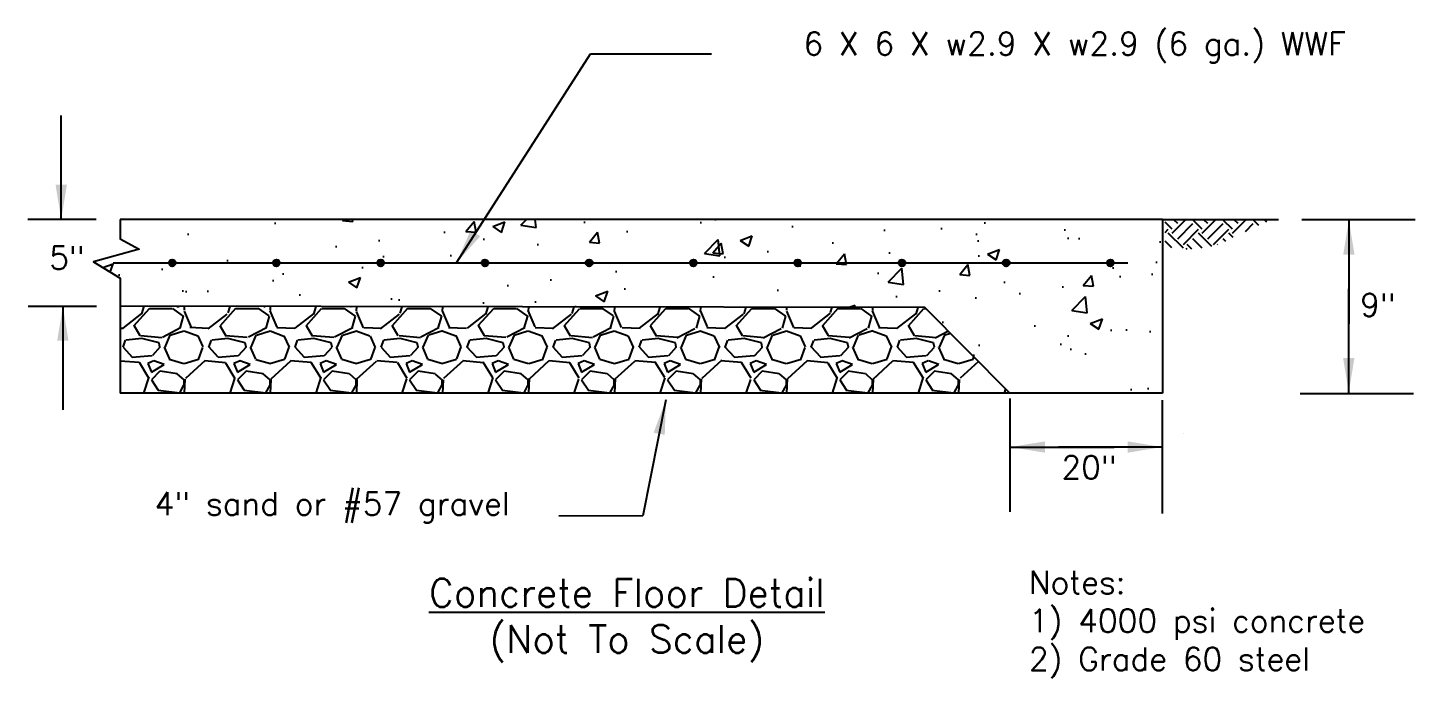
# Model space of a CAD drawing. Header units: feet. Extents: x -5 to 532, y -277 to 70.
# Drawn here: x 63.33 to 91.55, y 57.2 to 70.43 of the extents above; entities that cross this region are included whole.
import ezdxf

# ---------------------------------------------------------------- set-up
doc = ezdxf.new("R2010")
doc.units = ezdxf.units.FT
doc.header["$LTSCALE"] = 0.33
doc.header["$MEASUREMENT"] = 0
for name, color, linetype in [('2.Htch.Gravel', 7, 'Continuous'), ('CW-Details', 7, 'Continuous'), ('CW-Dimension', 7, 'Continuous'), ('CW-Hatch-Details', 7, 'Continuous')]:
    doc.layers.add(name, color=color, linetype=linetype)
doc.styles.add('006xB.Note B', font='romans.shx', dxfattribs={"height": 0.468})
doc.styles.add('006xB.Subtitle', font='romans.shx', dxfattribs={"height": 0.564})
doc.dimstyles.new('006xB.Dims', dxfattribs={"dimtxt": 0.468, "dimasz": 0.702, "dimexe": 0.375, "dimexo": 0.375, "dimgap": 0.234, "dimtad": 0, "dimtih": 1, "dimtoh": 1, "dimdec": 4, "dimzin": 0, "dimdsep": 46, "dimtxsty": '006xB.Note B', "dimcen": 0.702, "dimadec": 0, "dimazin": 0, "dimtfac": 1, "dimtdec": 4, "dimtofl": 0, "dimtmove": 0, "dimatfit": 3, "dimfxl": 1, "dimtolj": 1, "dimtzin": 0, "dimarcsym": 0})

msp = doc.modelspace()

# ---------------------------------------------------------------- hatches: boundary and pattern name
at = {"layer": '2.Htch.Gravel', "linetype": 'Continuous'}
h = msp.add_hatch(dxfattribs=at)
h.set_pattern_fill('AR-CONC', color=256, scale=0.35, style=0)
h.set_pattern_definition([(50, (0, 2.6707), (2.51041, -0.219632), [0.2625, -2.8875]), (355, (0, 2.6707), (-0.48563, 2.63267), [0.21, -2.31]), (100.4514, (0.2092, 2.6524), (2.024783, 2.41304), [0.22309, -2.454]), (46.1842, (0, 3.3707), (3.73534, -0.57932), [0.39375, -4.33125]), (96.6356, (0.3113, 3.3225), (3.27132, 3.40941), [0.33464, -3.681]), (351.184, (0, 3.3707), (3.27132, 3.40942), [0.315, -3.465]), (21, (0.35, 3.1957), (2.089175, -1.409166), [0.2625, -2.8875]), (326, (0.35, 3.1957), (0.851604, 2.538025), [0.21, -2.31]), (71.4514, (0.524, 3.0783), (2.94078, 1.128857), [0.22309, -2.454]), (37.5, (0, 2.6707), (0.0425595, 1.1651285), [0, -2.282, 0, -2.345, 0, -2.31875]), (7.5, (0, 2.6707), (0.920743, 1.380441), [0, -1.337, 0, -2.2295, 0, -0.88375]), (327.5, (-0.7805, 2.6707), (1.8683785, -0.078942), [0, -0.875, 0, -2.73, 0, -3.6225]), (317.5, (-1.1305, 2.6707), (2.041152, 0.350367), [0, -1.1375, 0, -1.813, 0, -2.5725])])
h.paths.add_polyline_path([(86.411, 66.53), (65.209, 66.53), (65.209, 66.135), (65.598, 65.927), (64.667, 65.67), (65.209, 65.334), (65.209, 64.763), (81.58, 64.741), (83.309, 62.996), (86.411, 62.996), (86.411, 64.763)])
h = msp.add_hatch(dxfattribs=at)
h.set_pattern_fill('GRAVEL', color=256, scale=1.75, style=0)
h.set_pattern_definition([(228.0128, (1.26, 4.42073), (-13.9999969, -15.75000235), [0.235438, -23.308404]), (184.9697, (1.1025, 4.24573), (21.00000184, 1.74998479), [0.40402, -39.997869]), (132.5104, (0.7, 4.21073), (17.49998376, -19.25001518), [0.28488, -28.203056]), (267.2737, (0.0175, 3.77323), (1.74999303, 35.000000516), [0.367916, -36.423727]), (292.8337, (0, 3.40573), (-8.750017335, 20.99999372), [0.360771, -35.716403]), (357.2737, (0.14, 3.07323), (-35.000000516, 1.74999303), [0.367916, -36.423727]), (37.6942, (0.5075, 3.05573), (-22.750012855, -17.49998321), [0.48655, -48.168486]), (72.2553, (0.8925, 3.35323), (12.250018835, 38.499993405), [0.459354, -45.476062]), (121.4296, (1.0325, 3.79073), (-14.00001441, 22.749991314), [0.369163, -36.547128]), (175.2364, (0.84, 4.10573), (19.25000166, -1.74998518), [0.421456, -20.651335]), (222.3974, (0.42, 4.14073), (-21.000012864, -19.249986144), [0.545034, -53.958406]), (138.8141, (1.75, 3.75573), (-12.25000516, 10.4999953), [0.186027, -18.416727]), (171.4692, (1.61, 3.87823), (22.749997, -3.50001384), [0.353915, -35.037644]), (225, (1.26, 3.9307), (-2e-16, -1.75), [0.247487, -2.227386]), (203.1986, (1.1375, 4.14073), (8.74999953, 3.5000023), [0.133276, -13.194326]), (291.8014, (1.015, 4.08823), (-1.7499998, 5.2500005), [0.18848, -9.235558]), (30.9638, (1.085, 3.91323), (5.2499965, 3.50000435), [0.306126, -9.89804]), (161.5651, (1.3475, 4.07073), (3.5000008, -1.7499972), [0.22136, -5.312627]), (16.3895, (0, 4.08823), (17.50000385, 5.24998724), [0.3101, -30.699979]), (70.3462, (0.2975, 4.17573), (-6.99999168, -19.25000374), [0.260157, -25.755464]), (293.1986, (1.3475, 4.42073), (-3.5000023, 8.74999953), [0.26655, -13.061051]), (343.6105, (1.4525, 4.17573), (-17.50000385, 5.24998724), [0.3101, -30.699979]), (339.444, (0, 3.00323), (-8.75000323, 3.499993), [0.29904, -14.652967]), (294.7751, (0.28, 2.89823), (-8.74998633, 19.25000599), [0.250561, -24.805625]), (66.8014, (1.365, 2.67073), (3.5000023, 8.74999953), [0.26655, -13.061051]), (17.354, (1.47, 2.91573), (-22.75000353, -6.99999038), [0.293354, -29.041992]), (69.444, (0.5075, 2.67073), (-3.499993, -8.75000323), [0.14952, -14.802487]), (101.3099, (1.26, 2.67073), (-1.7499959, 7.0000013), [0.089233, -8.83405]), (165.9638, (1.2425, 2.75823), (5.250001, -1.7499966), [0.36077, -6.854662]), (186.009, (0.8925, 2.84573), (17.499999564, 1.749998806), [0.334338, -33.099365]), (303.6901, (1.085, 3.75573), (-1.7500023, 3.4999992), [0.252389, -6.057326]), (353.1572, (1.225, 3.54573), (29.74999889, -3.500013996), [0.44064, -43.623235]), (60.9454, (1.6625, 3.49323), (-7.00000005, -12.25000067), [0.180173, -17.83718]), (90, (1.75, 3.6507), (-1.75, 1.75), [0.105, -1.645]), (120.2564, (0.8575, 2.89823), (6.99999105, -12.2500043), [0.243117, -24.06866]), (48.0128, (0.735, 3.10823), (13.9999969, 15.75000235), [0.470876, -23.072966]), (0, (1.05, 3.4582), (1.75, 1.75), [0.455, -1.295]), (325.3048, (1.505, 3.45823), (-17.49998995, 12.25001507), [0.2767, -27.39323]), (254.0546, (1.7325, 3.30073), (-1.7499998, -7.0000002), [0.254804, -12.48539]), (207.646, (1.6625, 3.05573), (-33.24999266, -17.5000135), [0.414864, -41.07158]), (175.4261, (1.295, 2.86323), (-22.750000977, 1.7499909), [0.438898, -43.45088])])
h.paths.add_polyline_path([(83.309, 62.996), (65.209, 62.996), (65.209, 64.763), (81.58, 64.741)])
at = {"layer": 'CW-Details'}
h = msp.add_hatch(color=256, dxfattribs=at)
h.paths.add_polyline_path([(66.199, 65.646), (66.34, 65.646, 1)])
h.paths.add_polyline_path([(66.34, 65.646), (66.199, 65.646, 1)])
h = msp.add_hatch(color=256, dxfattribs=at)
h.paths.add_polyline_path([(68.319, 65.646), (68.46, 65.646, 1)])
h.paths.add_polyline_path([(68.46, 65.646), (68.319, 65.646, 1)])
h = msp.add_hatch(color=256, dxfattribs=at)
h.paths.add_polyline_path([(70.439, 65.646), (70.581, 65.646, 1)])
h.paths.add_polyline_path([(70.581, 65.646), (70.439, 65.646, 1)])
h = msp.add_hatch(color=256, dxfattribs=at)
h.paths.add_polyline_path([(72.559, 65.646), (72.701, 65.646, 1)])
h.paths.add_polyline_path([(72.701, 65.646), (72.559, 65.646, 1)])
h = msp.add_hatch(color=256, dxfattribs=at)
h.paths.add_polyline_path([(74.68, 65.646), (74.821, 65.646, 1)])
h.paths.add_polyline_path([(74.821, 65.646), (74.68, 65.646, 1)])
h = msp.add_hatch(color=256, dxfattribs=at)
h.paths.add_polyline_path([(76.8, 65.646), (76.941, 65.646, 1)])
h.paths.add_polyline_path([(76.941, 65.646), (76.8, 65.646, 1)])
h = msp.add_hatch(color=256, dxfattribs=at)
h.paths.add_polyline_path([(78.92, 65.646), (79.061, 65.646, 1)])
h.paths.add_polyline_path([(79.061, 65.646), (78.92, 65.646, 1)])
h = msp.add_hatch(color=256, dxfattribs=at)
h.paths.add_polyline_path([(81.04, 65.646), (81.181, 65.646, 1)])
h.paths.add_polyline_path([(81.181, 65.646), (81.04, 65.646, 1)])
h = msp.add_hatch(color=256, dxfattribs=at)
h.paths.add_polyline_path([(83.16, 65.646), (83.302, 65.646, 1)])
h.paths.add_polyline_path([(83.302, 65.646), (83.16, 65.646, 1)])
h = msp.add_hatch(color=256, dxfattribs=at)
h.paths.add_polyline_path([(85.28, 65.646), (85.422, 65.646, 1)])
h.paths.add_polyline_path([(85.422, 65.646), (85.28, 65.646, 1)])
at = {"layer": 'CW-Hatch-Details'}
h = msp.add_hatch(dxfattribs=at)
h.set_pattern_fill('EARTH', color=256, scale=1.737055, angle=45, style=0)
h.set_pattern_definition([(45, (73.93844, 51.8957), (5e-17, 0.614142), [0.434264, -0.434264]), (45, (73.8233, 52.01085), (5e-17, 0.614142), [0.434264, -0.434264]), (45, (73.70814, 52.126), (5e-17, 0.614142), [0.434264, -0.434264]), (135, (73.70814, 52.20277), (-0.614142, 5e-17), [0.434264, -0.434264]), (135, (73.8233, 52.31792), (-0.614142, 5e-17), [0.434264, -0.434264]), (135, (73.93844, 52.43308), (-0.614142, 5e-17), [0.434264, -0.434264])])
h.paths.add_polyline_path([(88.637, 66.517), (86.462, 66.517), (86.462, 65.975, 0.137944), (87.652, 66.049, -0.040888)])

# ---------------------------------------------------------------- linework, layer by layer
at = {"layer": '2.Htch.Gravel', "linetype": 'Continuous'}
for points in [[(64.721, 66.53), (63.332, 66.53)], [(64.731, 64.759), (63.342, 64.759)]]:
    msp.add_lwpolyline(points, dxfattribs=at)
at = {"layer": 'CW-Details', "color": 7, "lineweight": -3}
msp.add_line((86.411, 66.53), (86.411, 64.763), dxfattribs=at)
at = {"layer": 'CW-Details', "color": 7}
for p, q in [((89.92, 66.53), (89.92, 66.53)), ((65.072, 65.646), (85.705, 65.646)), ((65.209, 64.763), (65.209, 62.996)), ((86.411, 64.763), (86.411, 62.996)), ((86.843, 62.179), (86.843, 62.179))]:
    msp.add_line(p, q, dxfattribs=at)
at = {"layer": 'CW-Details', "lineweight": -3}
for points in [[(65.209, 66.53), (65.209, 66.135), (65.598, 65.927), (64.667, 65.67), (65.209, 65.334), (65.209, 64.763)], [(86.411, 66.53), (65.209, 66.53)], [(81.58, 64.741), (65.209, 64.763)], [(86.411, 62.996), (83.309, 62.996), (81.58, 64.741)]]:
    msp.add_lwpolyline(points, dxfattribs=at)
at = {"layer": 'CW-Details', "linetype": 'Continuous'}
msp.add_lwpolyline([(86.411, 66.53), (88.769, 66.53)], dxfattribs=at)
at = {"layer": 'CW-Details'}
msp.add_lwpolyline([(83.309, 62.996), (65.209, 62.996)], dxfattribs=at)
for centre in [(66.27, 65.646), (68.39, 65.646), (70.51, 65.646), (72.63, 65.646), (74.75, 65.646), (76.87, 65.646), (78.991, 65.646), (81.111, 65.646), (83.231, 65.646), (85.351, 65.646)]:
    msp.add_circle(centre, 0.0707, dxfattribs=at)
at = {"layer": 'CW-Hatch-Details'}
for points in [[(89.246, 66.53), (91.551, 66.53)], [(89.212, 62.993), (91.518, 62.993)], [(83.306, 62.888), (83.306, 60.582)], [(86.404, 62.854), (86.404, 60.548)]]:
    msp.add_lwpolyline(points, dxfattribs=at)

# ---------------------------------------------------------------- texts
at = {"char_height": 0.468, "attachment_point": 5, "style": '006xB.Note B'}
for s, insert in [('6 X 6 X w2.9 X w2.9 (6 ga.) WWF', (84.625, 70.026)), ('5"', (64.131, 65.753)), ('9"', (90.792, 64.792)), ('20"', (84.917, 61.489)), ('4" sand or #57 gravel', (69.524, 60.671))]:
    msp.add_mtext(s, dxfattribs=dict(at, insert=insert))
at = {"insert": (75.516, 58.372), "char_height": 0.564, "width": 25.86, "attachment_point": 5, "style": '006xB.Subtitle'}
msp.add_mtext('{\\LConcrete Floor Detail}\\P(Not To Scale)', dxfattribs=at)
at = {"layer": 'CW-Dimension', "insert": (83.694, 59.384), "char_height": 0.468, "width": 21.56916, "attachment_point": 1, "style": '006xB.Note B'}
msp.add_mtext('Notes:\\P1) 4000 psi concrete\\P2) Grade 60 steel ', dxfattribs=at)

# ---------------------------------------------------------------- leaders
at = {"linetype": 'Continuous'}
for points in [[(72.059, 65.659), (74.778, 69.9), (77.24, 69.9)], [(64.013, 66.532), (64.013, 68.414), (64.013, 68.64)], [(90.201, 66.513), (90.201, 64.631), (90.201, 64.406)], [(90.199, 63.009), (90.199, 64.891), (90.199, 65.116)], [(64.046, 64.763), (64.046, 62.881), (64.046, 62.655)], [(76.311, 62.86), (75.843, 60.5), (74.132, 60.492)], [(83.322, 61.901), (85.204, 61.901), (85.43, 61.901)], [(86.403, 61.901), (84.521, 61.901), (84.296, 61.901)]]:
    msp.add_leader(points, dimstyle='006xB.Dims', dxfattribs=at)

doc.saveas('drawing.dxf')
